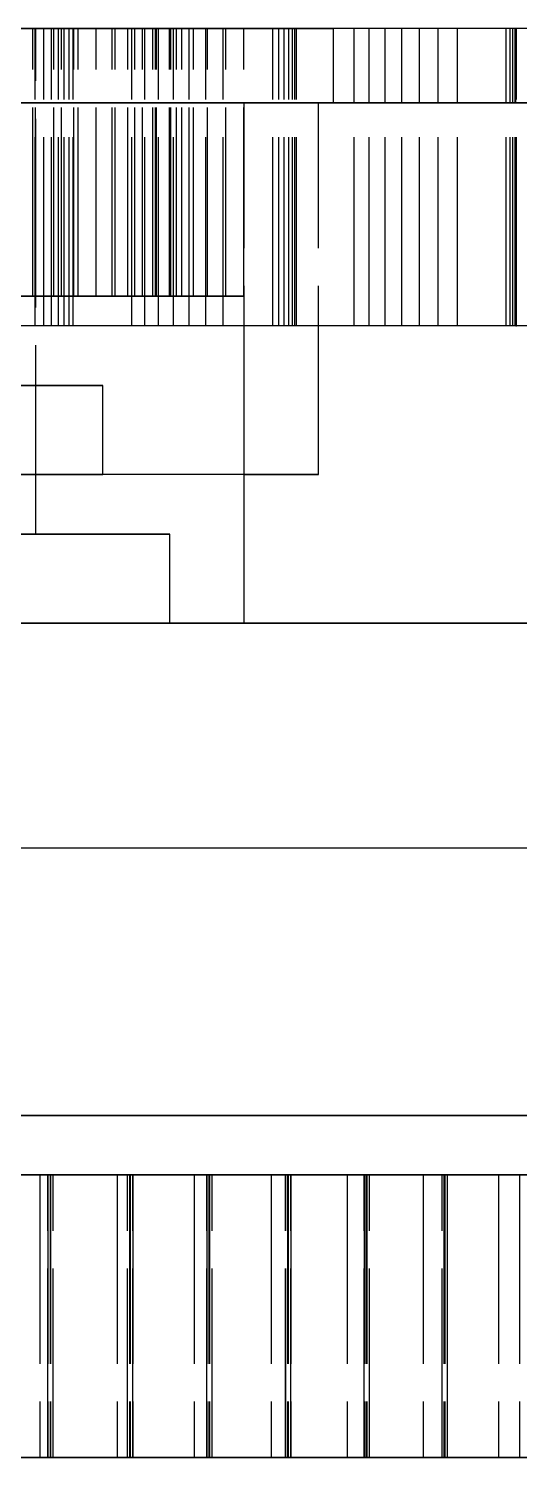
# Model space of a CAD drawing. Header units: millimetres. Extents: x -29 to 134, y -50 to 53.
# Drawn here: x 60.55 to 63.85, y -5.61 to 4 of the extents above; entities that cross this region are included whole.
import ezdxf

# ---------------------------------------------------------------- set-up
doc = ezdxf.new("R2010")
doc.units = ezdxf.units.MM
doc.linetypes.add('DASHED', pattern=[1.524, 1.27, -0.254])
doc.layers.add('HIDDEN', color=8, linetype='DASHED')
doc.layers.add('VISIBLE', color=7, linetype='CONTINUOUS')

msp = doc.modelspace()

# ---------------------------------------------------------------- linework, layer by layer
at = {"layer": 'HIDDEN'}
for points in [[(60.59509, 4), (60.25633, 4)], [(60.59649, 4), (60.38868, 4)], [(60.38868, 4), (60.59649, 4)], [(60.77115, 4), (60.42239, 4)], [(60.42239, 4), (60.77115, 4)], [(62.6, 4), (62.465, 4), (62.33, 4), (62.195, 4), (62.06, 4), (61.925, 4), (61.79, 4), (61.655, 4), (61.52, 4), (61.385, 4), (61.25, 4), (61.115, 4), (60.98, 4), (60.845, 4), (60.71, 4), (60.575, 4), (60.44, 4)], [(63.90476, 4), (63.52381, 4), (63.14286, 4), (62.7619, 4), (62.38095, 4), (62, 4), (61.61905, 4), (61.2381, 4), (60.85714, 4), (60.47619, 4)], [(60.51383, 4), (60.55013, 4)], [(60.51746, 4), (60.6, 4)], [(60.6, 4), (60.51746, 4)], [(60.55013, 4), (60.57764, 4)], [(60.57764, 4), (60.55013, 4)], [(60.57764, 4), (60.59649, 4)], [(60.59649, 4), (60.57764, 4)], [(60.57764, 2.2), (60.57764, 4)], [(60.57764, 2.2), (60.57764, 4)], [(60.65261, 4), (60.59509, 4)], [(60.59509, 2), (60.59509, 4)], [(60.59649, 2.2), (60.59649, 4)], [(60.59649, 2.2), (60.59649, 4)], [(60.6, 0.6), (60.6, 4)], [(60.7045, 4), (60.65261, 4)], [(60.65261, 2), (60.65261, 4)], [(60.75055, 4), (60.7045, 4)], [(60.7045, 2), (60.7045, 4)], [(60.72095, 4), (61.1127, 4)], [(60.85434, 4), (60.72095, 4)], [(60.72095, 4), (60.85434, 4)], [(61.1127, 4), (60.72095, 4)], [(60.72095, 2.2), (60.72095, 4)], [(60.72095, 2.2), (60.72095, 4)], [(60.79046, 4), (60.75055, 4)], [(60.75055, 2), (60.75055, 4)], [(60.88259, 4), (60.77115, 4)], [(60.77115, 4), (60.88259, 4)], [(60.77115, 2.2), (60.77115, 4)], [(60.77115, 2.2), (60.77115, 4)], [(60.82387, 4), (60.79046, 4)], [(60.79046, 2), (60.79046, 4)], [(60.85028, 4), (60.82387, 4)], [(60.82387, 2), (60.82387, 4)], [(61.24501, 4), (60.85028, 4)], [(60.85028, 2), (60.85028, 4)], [(61.26529, 4), (60.85434, 4)], [(60.85434, 4), (61.26529, 4)], [(60.85434, 2.2), (60.85434, 4)], [(60.85434, 2.2), (60.85434, 4)], [(61.00396, 4), (60.88259, 4)], [(60.88259, 4), (61.00396, 4)], [(60.88259, 2.2), (60.88259, 4)], [(60.88259, 2.2), (60.88259, 4)], [(61.13192, 4), (61.00396, 4)], [(61.00396, 4), (61.13192, 4)], [(61.00396, 2.2), (61.00396, 4)], [(61.00396, 2.2), (61.00396, 4)], [(61.1127, 4), (61.21781, 4)], [(61.21781, 4), (61.1127, 4)], [(61.1127, 2.2), (61.1127, 4)], [(61.1127, 2.2), (61.1127, 4)], [(61.26518, 4), (61.13192, 4)], [(61.13192, 4), (61.26518, 4)], [(61.13192, 2.2), (61.13192, 4)], [(61.13192, 2.2), (61.13192, 4)], [(61.21781, 4), (61.31638, 4)], [(61.31638, 4), (61.21781, 4)], [(61.21781, 2.2), (61.21781, 4)], [(61.21781, 2.2), (61.21781, 4)], [(61.33136, 4), (61.24501, 4)], [(61.24501, 2), (61.24501, 4)], [(61.40284, 4), (61.26518, 4)], [(61.26518, 4), (61.40284, 4)], [(61.26518, 2.2), (61.26518, 4)], [(61.26518, 2.2), (61.26518, 4)], [(61.38547, 4), (61.26529, 4)], [(61.26529, 4), (61.38547, 4)], [(61.26529, 2.2), (61.26529, 4)], [(61.26529, 2.2), (61.26529, 4)], [(61.31638, 4), (61.40978, 4)], [(61.40978, 4), (61.31638, 4)], [(61.31638, 2.2), (61.31638, 4)], [(61.31638, 2.2), (61.31638, 4)], [(61.42462, 4), (61.33136, 4)], [(61.33136, 2), (61.33136, 4)], [(61.50752, 4), (61.38547, 4)], [(61.38547, 4), (61.50752, 4)], [(61.38547, 2.2), (61.38547, 4)], [(61.38547, 2.2), (61.38547, 4)], [(61.54422, 4), (61.40284, 4)], [(61.40284, 4), (61.54422, 4)], [(61.40284, 2.2), (61.40284, 4)], [(61.40284, 2.2), (61.40284, 4)], [(61.40978, 4), (61.49819, 4)], [(61.49819, 4), (61.40978, 4)], [(61.40978, 2.2), (61.40978, 4)], [(61.40978, 2.2), (61.40978, 4)], [(61.52429, 4), (61.42462, 4)], [(61.42462, 2), (61.42462, 4)], [(61.49819, 4), (61.58151, 4)], [(61.58151, 4), (61.49819, 4)], [(61.49819, 2.2), (61.49819, 4)], [(61.49819, 2.2), (61.49819, 4)], [(61.63037, 4), (61.50752, 4)], [(61.50752, 4), (61.63037, 4)], [(61.50752, 2.2), (61.50752, 4)], [(61.50752, 2.2), (61.50752, 4)], [(61.62996, 4), (61.52429, 4)], [(61.52429, 2), (61.52429, 4)], [(61.65955, 4), (61.54422, 4)], [(61.54422, 4), (61.65955, 4)], [(61.54422, 2.2), (61.54422, 4)], [(61.54422, 2.2), (61.54422, 4)], [(61.58151, 4), (61.65955, 4)], [(61.65955, 4), (61.58151, 4)], [(61.58151, 2.2), (61.58151, 4)], [(61.58151, 2.2), (61.58151, 4)], [(61.74134, 4), (61.62996, 4)], [(61.62996, 2), (61.62996, 4)], [(61.75338, 4), (61.63037, 4)], [(61.63037, 4), (61.75338, 4)], [(61.63037, 2.2), (61.63037, 4)], [(61.63037, 2.2), (61.63037, 4)], [(61.65955, 2.2), (61.65955, 4)], [(61.65955, 2.2), (61.65955, 4)], [(61.8582, 4), (61.74134, 4)], [(61.74134, 2), (61.74134, 4)], [(61.87602, 4), (61.75338, 4)], [(61.75338, 4), (61.87602, 4)], [(61.75338, 2.2), (61.75338, 4)], [(61.75338, 2.2), (61.75338, 4)], [(62.19255, 4), (61.8582, 4)], [(61.8582, 2), (61.8582, 4)], [(61.99779, 4), (61.87602, 4)], [(61.87602, 4), (61.99779, 4)], [(61.87602, 2.2), (61.87602, 4)], [(61.87602, 2.2), (61.87602, 4)], [(61.99779, 2.2), (61.99779, 4)], [(61.99779, 2.2), (61.99779, 4)], [(62.23405, 4), (62.19255, 4)], [(62.19255, 2), (62.19255, 4)], [(62.26997, 4), (62.23405, 4)], [(62.23405, 2), (62.23405, 4)], [(62.30012, 4), (62.26997, 4)], [(62.26997, 2), (62.26997, 4)], [(62.3242, 4), (62.30012, 4)], [(62.30012, 2), (62.30012, 4)], [(62.34185, 4), (62.3242, 4)], [(62.3242, 2), (62.3242, 4)], [(62.3526, 4), (62.34185, 4)], [(62.34185, 2), (62.34185, 4)], [(62.6, 4), (62.3526, 4)], [(62.3526, 2), (62.3526, 4)], [(63.82669, 4), (63.83168, 4)], [(63.82989, 4), (63.82669, 4)], [(63.83168, 4), (63.82989, 4)], [(63.82989, 2), (63.82989, 4)], [(63.83168, 2), (63.83168, 4)], [(60.44, 3.5), (60.575, 3.5), (60.71, 3.5), (60.845, 3.5), (60.98, 3.5), (61.115, 3.5), (61.25, 3.5), (61.385, 3.5), (61.52, 3.5), (61.655, 3.5), (61.79, 3.5), (61.925, 3.5), (62.06, 3.5), (62.195, 3.5), (62.33, 3.5), (62.465, 3.5), (62.6, 3.5)], [(62.6, 3.5), (62.465, 3.5), (62.33, 3.5), (62.195, 3.5), (62.06, 3.5), (61.925, 3.5), (61.79, 3.5), (61.655, 3.5), (61.52, 3.5), (61.385, 3.5), (61.25, 3.5), (61.115, 3.5), (60.98, 3.5), (60.845, 3.5), (60.71, 3.5), (60.575, 3.5), (60.44, 3.5)], [(60.5, 3.5), (60.64286, 3.5), (60.78571, 3.5), (60.92857, 3.5), (61.07143, 3.5), (61.21429, 3.5), (61.35714, 3.5), (61.5, 3.5), (61.64286, 3.5), (61.78571, 3.5), (61.92857, 3.5), (62.07143, 3.5), (62.21429, 3.5), (62.35714, 3.5), (62.5, 3.5)], [(61.99951, 1), (61.99951, 3.5)], [(62.5, 3.5), (62.49206, 3.5), (62.48411, 3.5), (62.47617, 3.5), (62.46822, 3.5), (62.46028, 3.5), (62.45233, 3.5), (62.44439, 3.5), (62.43645, 3.5), (62.4285, 3.5), (62.42056, 3.5), (62.41261, 3.5), (62.40467, 3.5), (62.39672, 3.5), (62.38878, 3.5), (62.38084, 3.5), (62.37289, 3.5), (62.36495, 3.5), (62.357, 3.5), (62.34906, 3.5), (62.34111, 3.5), (62.33317, 3.5), (62.32523, 3.5), (62.31728, 3.5), (62.30934, 3.5), (62.30139, 3.5), (62.29345, 3.5), (62.28551, 3.5), (62.27756, 3.5), (62.26962, 3.5), (62.26167, 3.5), (62.25373, 3.5), (62.24578, 3.5), (62.23784, 3.5), (62.2299, 3.5), (62.22195, 3.5), (62.21401, 3.5), (62.20606, 3.5), (62.19812, 3.5), (62.19017, 3.5), (62.18223, 3.5), (62.17429, 3.5), (62.16634, 3.5), (62.1584, 3.5), (62.15045, 3.5), (62.14251, 3.5), (62.13456, 3.5), (62.12662, 3.5), (62.11868, 3.5), (62.11073, 3.5), (62.10279, 3.5), (62.09484, 3.5), (62.0869, 3.5), (62.07895, 3.5), (62.07101, 3.5), (62.06307, 3.5), (62.05512, 3.5), (62.04718, 3.5), (62.03923, 3.5), (62.03129, 3.5), (62.02334, 3.5), (62.0154, 3.5), (62.00746, 3.5), (61.99951, 3.5)], [(63.90439, 3.5), (63.7774, 3.5), (63.65041, 3.5), (63.52341, 3.5), (63.39642, 3.5), (63.26943, 3.5), (63.14244, 3.5), (63.01545, 3.5), (62.88845, 3.5), (62.76146, 3.5), (62.63447, 3.5), (62.50748, 3.5), (62.38049, 3.5), (62.2535, 3.5), (62.1265, 3.5), (61.99951, 3.5)], [(62.5, 1), (62.5, 3.5)], [(62.74089, 2), (62.74089, 3.5)], [(62.84106, 2), (62.84106, 3.5)], [(62.94801, 2), (62.94801, 3.5)], [(63.06123, 2), (63.06123, 3.5)], [(63.18033, 2), (63.18033, 3.5)], [(63.30501, 2), (63.30501, 3.5)], [(63.43504, 2), (63.43504, 3.5)], [(63.76281, 2), (63.76281, 3.5)], [(63.78802, 2), (63.78802, 3.5)], [(63.80776, 2), (63.80776, 3.5)], [(63.8218, 2), (63.8218, 3.5)], [(63.82669, 2), (63.82669, 3.5)], [(60.59649, 2.2), (60.38868, 2.2)], [(60.38868, 2.2), (60.59649, 2.2)], [(60.77115, 2.2), (60.42239, 2.2)], [(60.42239, 2.2), (60.77115, 2.2)], [(60.55013, 2.2), (60.57764, 2.2)], [(60.57764, 2.2), (60.55013, 2.2)], [(60.57764, 2.2), (60.59649, 2.2)], [(60.59649, 2.2), (60.57764, 2.2)], [(60.72095, 2.2), (61.1127, 2.2)], [(60.85434, 2.2), (60.72095, 2.2)], [(61.1127, 2.2), (60.72095, 2.2)], [(60.72095, 2.2), (60.85434, 2.2)], [(60.88259, 2.2), (60.77115, 2.2)], [(60.77115, 2.2), (60.88259, 2.2)], [(61.26529, 2.2), (60.85434, 2.2)], [(60.85434, 2.2), (61.26529, 2.2)], [(61.00396, 2.2), (60.88259, 2.2)], [(60.88259, 2.2), (61.00396, 2.2)], [(61.13192, 2.2), (61.00396, 2.2)], [(61.00396, 2.2), (61.13192, 2.2)], [(61.1127, 2.2), (61.21781, 2.2)], [(61.21781, 2.2), (61.1127, 2.2)], [(61.26518, 2.2), (61.13192, 2.2)], [(61.13192, 2.2), (61.26518, 2.2)], [(61.21781, 2.2), (61.31638, 2.2)], [(61.31638, 2.2), (61.21781, 2.2)], [(61.40284, 2.2), (61.26518, 2.2)], [(61.26518, 2.2), (61.40284, 2.2)], [(61.38547, 2.2), (61.26529, 2.2)], [(61.26529, 2.2), (61.38547, 2.2)], [(61.31638, 2.2), (61.40978, 2.2)], [(61.40978, 2.2), (61.31638, 2.2)], [(61.50752, 2.2), (61.38547, 2.2)], [(61.38547, 2.2), (61.50752, 2.2)], [(61.54422, 2.2), (61.40284, 2.2)], [(61.40284, 2.2), (61.54422, 2.2)], [(61.40978, 2.2), (61.49819, 2.2)], [(61.49819, 2.2), (61.40978, 2.2)], [(61.49819, 2.2), (61.58151, 2.2)], [(61.58151, 2.2), (61.49819, 2.2)], [(61.63037, 2.2), (61.50752, 2.2)], [(61.50752, 2.2), (61.63037, 2.2)], [(61.65955, 2.2), (61.54422, 2.2)], [(61.54422, 2.2), (61.65955, 2.2)], [(61.58151, 2.2), (61.65955, 2.2)], [(61.65955, 2.2), (61.58151, 2.2)], [(61.75338, 2.2), (61.63037, 2.2)], [(61.63037, 2.2), (61.75338, 2.2)], [(61.87602, 2.2), (61.75338, 2.2)], [(61.75338, 2.2), (61.87602, 2.2)], [(61.99779, 2.2), (61.87602, 2.2)], [(61.87602, 2.2), (61.99779, 2.2)], [(60.59509, 2), (60.25633, 2)], [(63.90476, 2), (63.52381, 2), (63.14286, 2), (62.7619, 2), (62.38095, 2), (62, 2), (61.61905, 2), (61.2381, 2), (60.85714, 2), (60.47619, 2)], [(60.65261, 2), (60.59509, 2)], [(60.7045, 2), (60.65261, 2)], [(60.75055, 2), (60.7045, 2)], [(60.79046, 2), (60.75055, 2)], [(60.82387, 2), (60.79046, 2)], [(60.85028, 2), (60.82387, 2)], [(61.24501, 2), (60.85028, 2)], [(61.33136, 2), (61.24501, 2)], [(61.42462, 2), (61.33136, 2)], [(61.52429, 2), (61.42462, 2)], [(61.62996, 2), (61.52429, 2)], [(61.74134, 2), (61.62996, 2)], [(61.8582, 2), (61.74134, 2)], [(62.19255, 2), (61.8582, 2)], [(62.23405, 2), (62.19255, 2)], [(62.26997, 2), (62.23405, 2)], [(62.30012, 2), (62.26997, 2)], [(62.3242, 2), (62.30012, 2)], [(62.34185, 2), (62.3242, 2)], [(62.3526, 2), (62.34185, 2)], [(62.74089, 2), (62.3526, 2)], [(62.84106, 2), (62.74089, 2)], [(62.94801, 2), (62.84106, 2)], [(63.06123, 2), (62.94801, 2)], [(63.18033, 2), (63.06123, 2)], [(63.30501, 2), (63.18033, 2)], [(63.43504, 2), (63.30501, 2)], [(63.76281, 2), (63.43504, 2)], [(63.78802, 2), (63.76281, 2)], [(63.80776, 2), (63.78802, 2)], [(63.8218, 2), (63.80776, 2)], [(63.82989, 2), (63.8218, 2)], [(64.20603, 2), (63.82669, 2)], [(63.82669, 2), (63.83168, 2)], [(63.83168, 2), (63.82989, 2)], [(60.46905, 1.6), (60.56587, 1.6), (60.6627, 1.6), (60.75952, 1.6), (60.85635, 1.6), (60.95317, 1.6), (61.05, 1.6)], [(61.05, 1.6), (60.95317, 1.6), (60.85635, 1.6), (60.75952, 1.6), (60.6627, 1.6), (60.56587, 1.6), (60.46905, 1.6)], [(61.05, 1), (61.05, 1.6)], [(60.46905, 1), (60.56587, 1), (60.6627, 1), (60.75952, 1), (60.85635, 1), (60.95317, 1), (61.05, 1)], [(61.05, 1), (60.95317, 1), (60.85635, 1), (60.75952, 1), (60.6627, 1), (60.56587, 1), (60.46905, 1)], [(61.99951, 1), (61.87254, 1), (61.74557, 1), (61.61861, 1), (61.49164, 1), (61.36467, 1), (61.2377, 1), (61.11073, 1), (60.98376, 1), (60.85679, 1), (60.72983, 1), (60.60286, 1), (60.47589, 1)], [(62.5, 1), (62.35714, 1), (62.21429, 1), (62.07143, 1), (61.92857, 1), (61.78571, 1), (61.64286, 1), (61.5, 1), (61.35714, 1), (61.21429, 1), (61.07143, 1), (60.92857, 1), (60.78571, 1), (60.64286, 1), (60.5, 1)], [(61.99951, 0), (61.99951, 1)], [(61.99951, 1), (62.00746, 1), (62.0154, 1), (62.02334, 1), (62.03129, 1), (62.03923, 1), (62.04718, 1), (62.05512, 1), (62.06307, 1), (62.07101, 1), (62.07895, 1), (62.0869, 1), (62.09484, 1), (62.10279, 1), (62.11073, 1), (62.11868, 1), (62.12662, 1), (62.13456, 1), (62.14251, 1), (62.15045, 1), (62.1584, 1), (62.16634, 1), (62.17429, 1), (62.18223, 1), (62.19017, 1), (62.19812, 1), (62.20606, 1), (62.21401, 1), (62.22195, 1), (62.2299, 1), (62.23784, 1), (62.24578, 1), (62.25373, 1), (62.26167, 1), (62.26962, 1), (62.27756, 1), (62.28551, 1), (62.29345, 1), (62.30139, 1), (62.30934, 1), (62.31728, 1), (62.32523, 1), (62.33317, 1), (62.34111, 1), (62.34906, 1), (62.357, 1), (62.36495, 1), (62.37289, 1), (62.38084, 1), (62.38878, 1), (62.39672, 1), (62.40467, 1), (62.41261, 1), (62.42056, 1), (62.4285, 1), (62.43645, 1), (62.44439, 1), (62.45233, 1), (62.46028, 1), (62.46822, 1), (62.47617, 1), (62.48411, 1), (62.49206, 1), (62.5, 1)], [(60.5, 0.6), (60.61111, 0.6), (60.72222, 0.6), (60.83333, 0.6), (60.94444, 0.6), (61.05556, 0.6), (61.16667, 0.6), (61.27778, 0.6), (61.38889, 0.6), (61.5, 0.6)], [(61.5, 0.6), (61.38889, 0.6), (61.27778, 0.6), (61.16667, 0.6), (61.05556, 0.6), (60.94444, 0.6), (60.83333, 0.6), (60.72222, 0.6), (60.61111, 0.6), (60.5, 0.6)], [(60.51746, 0.6), (60.6, 0.6)], [(60.6, 0.6), (60.51746, 0.6)], [(61.5, 0), (61.5, 0.6)], [(61.99951, 0), (61.87254, 0), (61.74557, 0), (61.61861, 0), (61.49164, 0), (61.36467, 0), (61.2377, 0), (61.11073, 0), (60.98376, 0), (60.85679, 0), (60.72983, 0), (60.60286, 0), (60.47589, 0)], [(60.5, 0), (60.61111, 0), (60.72222, 0), (60.83333, 0), (60.94444, 0), (61.05556, 0), (61.16667, 0), (61.27778, 0), (61.38889, 0), (61.5, 0)], [(61.5, 0), (61.38889, 0), (61.27778, 0), (61.16667, 0), (61.05556, 0), (60.94444, 0), (60.83333, 0), (60.72222, 0), (60.61111, 0), (60.5, 0)], [(63.90439, 0), (63.7774, 0), (63.65041, 0), (63.52341, 0), (63.39642, 0), (63.26943, 0), (63.14244, 0), (63.01545, 0), (62.88845, 0), (62.76146, 0), (62.63447, 0), (62.50748, 0), (62.38049, 0), (62.2535, 0), (62.1265, 0), (61.99951, 0)], [(46, 0), (70, 0)], [(46, -1.51), (70, -1.51)], [(60.47619, -3.31), (60.85714, -3.31), (61.2381, -3.31), (61.61905, -3.31), (62, -3.31), (62.38095, -3.31), (62.7619, -3.31), (63.14286, -3.31), (63.52381, -3.31), (63.90476, -3.31)], [(63.90476, -3.31), (63.52381, -3.31), (63.14286, -3.31), (62.7619, -3.31), (62.38095, -3.31), (62, -3.31), (61.61905, -3.31), (61.2381, -3.31), (60.85714, -3.31), (60.47619, -3.31)], [(63.90476, -3.31), (63.52381, -3.31), (63.14286, -3.31), (62.7619, -3.31), (62.38095, -3.31), (62, -3.31), (61.61905, -3.31), (61.2381, -3.31), (60.85714, -3.31), (60.47619, -3.31)], [(60.62475, -3.71), (59.57778, -3.71)], [(60.102, -3.71), (61.14567, -3.71)], [(60.15823, -3.71), (60.67949, -3.71)], [(60.69497, -3.71), (60.17861, -3.71)], [(61.6644, -3.71), (60.62475, -3.71)], [(60.62475, -3.71), (60.62475, -5.61)], [(60.67949, -3.71), (60.67985, -3.71)], [(60.67949, -3.71), (60.67949, -5.61)], [(60.67985, -3.71), (60.69779, -3.71)], [(60.67985, -5.61), (60.67985, -3.71)], [(61.21496, -3.71), (60.69497, -3.71)], [(60.69497, -3.71), (60.69497, -5.61)], [(60.69779, -3.71), (60.71598, -3.71)], [(60.69779, -3.71), (60.69779, -5.61)], [(60.71582, -3.71), (61.22982, -3.71)], [(60.71582, -3.71), (60.71598, -3.71)], [(60.71582, -5.61), (60.71582, -3.71)], [(60.71598, -5.61), (60.71598, -3.71)], [(61.14567, -3.71), (62.18057, -3.71)], [(61.14567, -3.71), (61.14567, -5.61)], [(61.21496, -3.71), (61.21536, -3.71)], [(61.21496, -5.61), (61.21496, -3.71)], [(61.2332, -3.71), (61.21536, -3.71)], [(61.21536, -5.61), (61.21536, -3.71)], [(61.22982, -3.71), (61.74818, -3.71)], [(61.22982, -3.71), (61.22982, -5.61)], [(61.25135, -3.71), (61.2332, -3.71)], [(61.2332, -3.71), (61.2332, -5.61)], [(61.25115, -3.71), (61.25135, -3.71)], [(61.76243, -3.71), (61.25115, -3.71)], [(61.25115, -3.71), (61.25115, -5.61)], [(61.25135, -5.61), (61.25135, -3.71)], [(62.69383, -3.71), (61.6644, -3.71)], [(61.6644, -3.71), (61.6644, -5.61)], [(61.74818, -3.71), (61.74863, -3.71)], [(61.74818, -3.71), (61.74818, -5.61)], [(61.74863, -3.71), (61.76637, -3.71)], [(61.74863, -5.61), (61.74863, -3.71)], [(62.27879, -3.71), (61.76243, -3.71)], [(61.76243, -3.71), (61.76243, -5.61)], [(61.76637, -3.71), (61.78446, -3.71)], [(61.76637, -3.71), (61.76637, -5.61)], [(61.7842, -3.71), (62.29242, -3.71)], [(61.7842, -3.71), (61.78446, -3.71)], [(61.7842, -5.61), (61.7842, -3.71)], [(61.78446, -5.61), (61.78446, -3.71)], [(62.18057, -3.71), (63.20383, -3.71)], [(62.18057, -3.71), (62.18057, -5.61)], [(62.27879, -3.71), (62.27929, -3.71)], [(62.27879, -5.61), (62.27879, -3.71)], [(62.29691, -3.71), (62.27929, -3.71)], [(62.27929, -5.61), (62.27929, -3.71)], [(62.29242, -3.71), (62.80642, -3.71)], [(62.29242, -3.71), (62.29242, -5.61)], [(62.31493, -3.71), (62.29691, -3.71)], [(62.29691, -3.71), (62.29691, -5.61)], [(62.31462, -3.71), (62.31493, -3.71)], [(62.81941, -3.71), (62.31462, -3.71)], [(62.31462, -3.71), (62.31462, -5.61)], [(62.31493, -5.61), (62.31493, -3.71)], [(63.71019, -3.71), (62.69383, -3.71)], [(62.69383, -3.71), (62.69383, -5.61)], [(62.80642, -3.71), (62.80697, -3.71)], [(62.80642, -3.71), (62.80642, -5.61)], [(62.80697, -3.71), (62.82445, -3.71)], [(62.80697, -5.61), (62.80697, -3.71)], [(63.33069, -3.71), (62.81941, -3.71)], [(62.81941, -3.71), (62.81941, -5.61)], [(62.82445, -3.71), (62.84239, -3.71)], [(62.82445, -3.71), (62.82445, -5.61)], [(62.84203, -3.71), (63.34304, -3.71)], [(62.84203, -3.71), (62.84239, -3.71)], [(62.84203, -5.61), (62.84203, -3.71)], [(62.84239, -5.61), (62.84239, -3.71)], [(63.20383, -3.71), (64.21257, -3.71)], [(63.20383, -3.71), (63.20383, -5.61)], [(63.33069, -3.71), (63.3313, -3.71)], [(63.33069, -5.61), (63.33069, -3.71)], [(63.34864, -3.71), (63.3313, -3.71)], [(63.3313, -5.61), (63.3313, -3.71)], [(63.34304, -3.71), (63.85126, -3.71)], [(63.34304, -3.71), (63.34304, -5.61)], [(63.36648, -3.71), (63.34864, -3.71)], [(63.34864, -3.71), (63.34864, -5.61)], [(63.36607, -3.71), (63.36648, -3.71)], [(63.86295, -3.71), (63.36607, -3.71)], [(63.36607, -3.71), (63.36607, -5.61)], [(63.36648, -5.61), (63.36648, -3.71)], [(64.71063, -3.71), (63.71019, -3.71)], [(63.71019, -3.71), (63.71019, -5.61)], [(63.85126, -3.71), (63.85126, -5.61)], [(60.62475, -5.61), (59.57778, -5.61)], [(60.102, -5.61), (61.14567, -5.61)], [(60.15823, -5.61), (60.67949, -5.61)], [(60.69497, -5.61), (60.17861, -5.61)], [(61.6644, -5.61), (60.62475, -5.61)], [(60.67949, -5.61), (60.67985, -5.61)], [(60.67985, -5.61), (60.69779, -5.61)], [(61.21496, -5.61), (60.69497, -5.61)], [(60.69779, -5.61), (60.71598, -5.61)], [(60.71582, -5.61), (61.22982, -5.61)], [(60.71582, -5.61), (60.71598, -5.61)], [(61.14567, -5.61), (62.18057, -5.61)], [(61.21496, -5.61), (61.21536, -5.61)], [(61.2332, -5.61), (61.21536, -5.61)], [(61.22982, -5.61), (61.74818, -5.61)], [(61.25135, -5.61), (61.2332, -5.61)], [(61.25115, -5.61), (61.25135, -5.61)], [(61.76243, -5.61), (61.25115, -5.61)], [(62.69383, -5.61), (61.6644, -5.61)], [(61.74818, -5.61), (61.74863, -5.61)], [(61.74863, -5.61), (61.76637, -5.61)], [(62.27879, -5.61), (61.76243, -5.61)], [(61.76637, -5.61), (61.78446, -5.61)], [(61.7842, -5.61), (62.29242, -5.61)], [(61.7842, -5.61), (61.78446, -5.61)], [(62.18057, -5.61), (63.20383, -5.61)], [(62.27879, -5.61), (62.27929, -5.61)], [(62.29691, -5.61), (62.27929, -5.61)], [(62.29242, -5.61), (62.80642, -5.61)], [(62.31493, -5.61), (62.29691, -5.61)], [(62.31462, -5.61), (62.31493, -5.61)], [(62.81941, -5.61), (62.31462, -5.61)], [(63.71019, -5.61), (62.69383, -5.61)], [(62.80642, -5.61), (62.80697, -5.61)], [(62.80697, -5.61), (62.82445, -5.61)], [(63.33069, -5.61), (62.81941, -5.61)], [(62.82445, -5.61), (62.84239, -5.61)], [(62.84203, -5.61), (63.34304, -5.61)], [(62.84203, -5.61), (62.84239, -5.61)], [(63.20383, -5.61), (64.21257, -5.61)], [(63.33069, -5.61), (63.3313, -5.61)], [(63.34864, -5.61), (63.3313, -5.61)], [(63.34304, -5.61), (63.85126, -5.61)], [(63.36648, -5.61), (63.34864, -5.61)], [(63.36607, -5.61), (63.36648, -5.61)], [(63.86295, -5.61), (63.36607, -5.61)], [(64.71063, -5.61), (63.71019, -5.61)]]:
    msp.add_lwpolyline(points, dxfattribs=at)
at = {"layer": 'VISIBLE'}
for points in [[(60.44, 4), (60.575, 4), (60.71, 4), (60.845, 4), (60.98, 4), (61.115, 4), (61.25, 4), (61.385, 4), (61.52, 4), (61.655, 4), (61.79, 4), (61.925, 4), (62.06, 4), (62.195, 4), (62.33, 4), (62.465, 4), (62.6, 4)], [(62.74089, 4), (62.6, 4)], [(62.6, 3.5), (62.6, 4)], [(62.84106, 4), (62.74089, 4)], [(62.74089, 3.5), (62.74089, 4)], [(62.94801, 4), (62.84106, 4)], [(62.84106, 3.5), (62.84106, 4)], [(63.06123, 4), (62.94801, 4)], [(62.94801, 3.5), (62.94801, 4)], [(63.18033, 4), (63.06123, 4)], [(63.06123, 3.5), (63.06123, 4)], [(63.30501, 4), (63.18033, 4)], [(63.18033, 3.5), (63.18033, 4)], [(63.43504, 4), (63.30501, 4)], [(63.30501, 3.5), (63.30501, 4)], [(63.76281, 4), (63.43504, 4)], [(63.43504, 3.5), (63.43504, 4)], [(63.78802, 4), (63.76281, 4)], [(63.76281, 3.5), (63.76281, 4)], [(63.80776, 4), (63.78802, 4)], [(63.78802, 3.5), (63.78802, 4)], [(63.8218, 4), (63.80776, 4)], [(63.80776, 3.5), (63.80776, 4)], [(63.82669, 4), (63.8218, 4)], [(63.8218, 3.5), (63.8218, 4)], [(64.20603, 4), (63.82669, 4)], [(63.82669, 3.5), (63.82669, 4)], [(51.5, 3.5), (67.82528, 3.5)], [(48.1, 0), (70, 0)], [(46, 0), (70, 0)], [(46, -1.51), (70, -1.51)], [(60.47619, -3.31), (60.85714, -3.31), (61.2381, -3.31), (61.61905, -3.31), (62, -3.31), (62.38095, -3.31), (62.7619, -3.31), (63.14286, -3.31), (63.52381, -3.31), (63.90476, -3.31)]]:
    msp.add_lwpolyline(points, dxfattribs=at)

doc.saveas('drawing.dxf')
